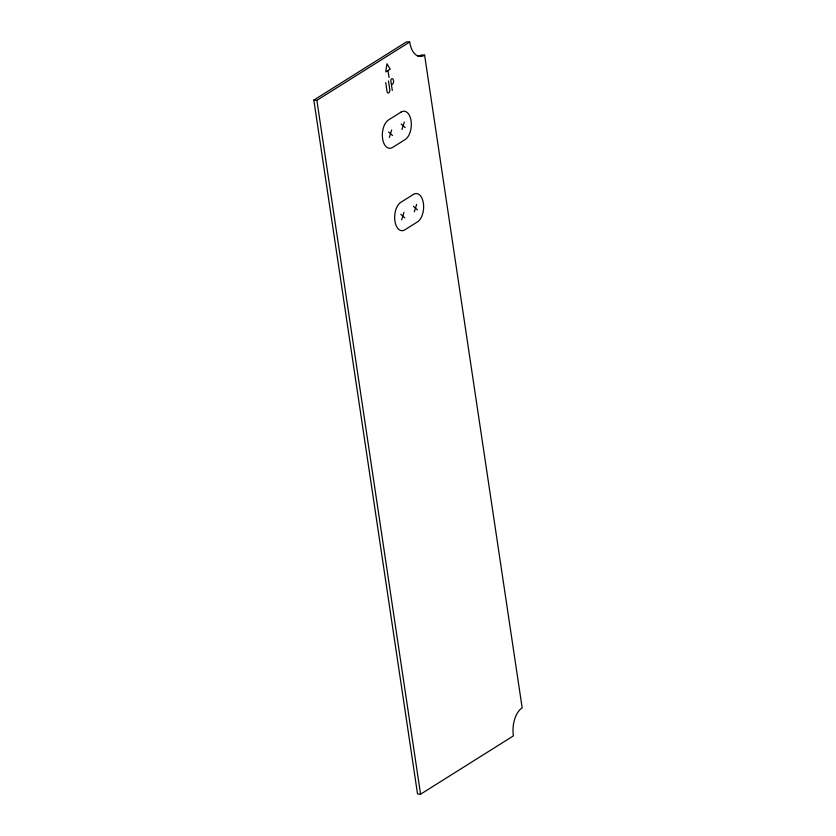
<?xml version="1.0" encoding="UTF-8"?>
<svg xmlns="http://www.w3.org/2000/svg" width="836" height="836" viewBox="0 0 836 836"><rect width="100%" height="100%" fill="white"/><g stroke="black" fill="none" stroke-linecap="round" stroke-linejoin="round"><path stroke-width="1.25" d="M389.336 137.47L391.676 129.988M401.991 129.517L404.331 122.035M401.646 219.826L403.987 212.344M414.301 211.874L416.641 204.402M313.834 100.101L406.641 41.8L409.682 42.03A21.945 12.174 -85.7 0 0 424.615 55.166L522.166 707.862A21.945 12.174 -85.7 0 0 513.377 735.899L420.571 794.2L417.54 793.97L313.834 100.101L316.875 100.33L409.682 42.03M387.82 70.632L385.741 71.938L386.974 63.797L390.224 69.127L387.988 70.527L389.033 77.518M391.603 84.697L392.418 84.185A2.821 1.567 -85.7 0 0 393.547 80.58A2.821 1.567 -85.7 0 0 391.635 78.887L391.394 79.033A1.369 0.763 -85.7 0 0 390.851 80.789L392.293 90.487M424.615 55.166L421.584 54.936A21.945 12.174 -85.7 0 1 418 56.211M401.165 124.031L405.157 127.532M388.521 131.973L392.502 135.474M413.475 206.387L417.457 209.888M400.82 214.329L404.812 217.841M388.458 80.883L389.764 89.609A2.529 1.4 -85.7 0 1 388.75 92.848A2.529 1.4 -85.7 0 1 387.026 91.333L385.72 82.607M316.875 100.33L420.571 794.2M401.113 112.055L388.458 119.997A14.63 8.12 -85.7 0 0 382.595 138.692A14.63 8.12 -85.7 0 0 392.554 147.449L405.209 139.507A14.63 8.12 -85.7 0 0 411.072 120.812A14.63 8.12 -85.7 0 0 401.113 112.055M413.423 194.412L400.768 202.354A14.63 8.12 -85.7 0 0 394.905 221.049A14.63 8.12 -85.7 0 0 404.864 229.816L417.519 221.864A14.63 8.12 -85.7 0 0 423.382 203.169A14.63 8.12 -85.7 0 0 413.423 194.412"/></g></svg>
